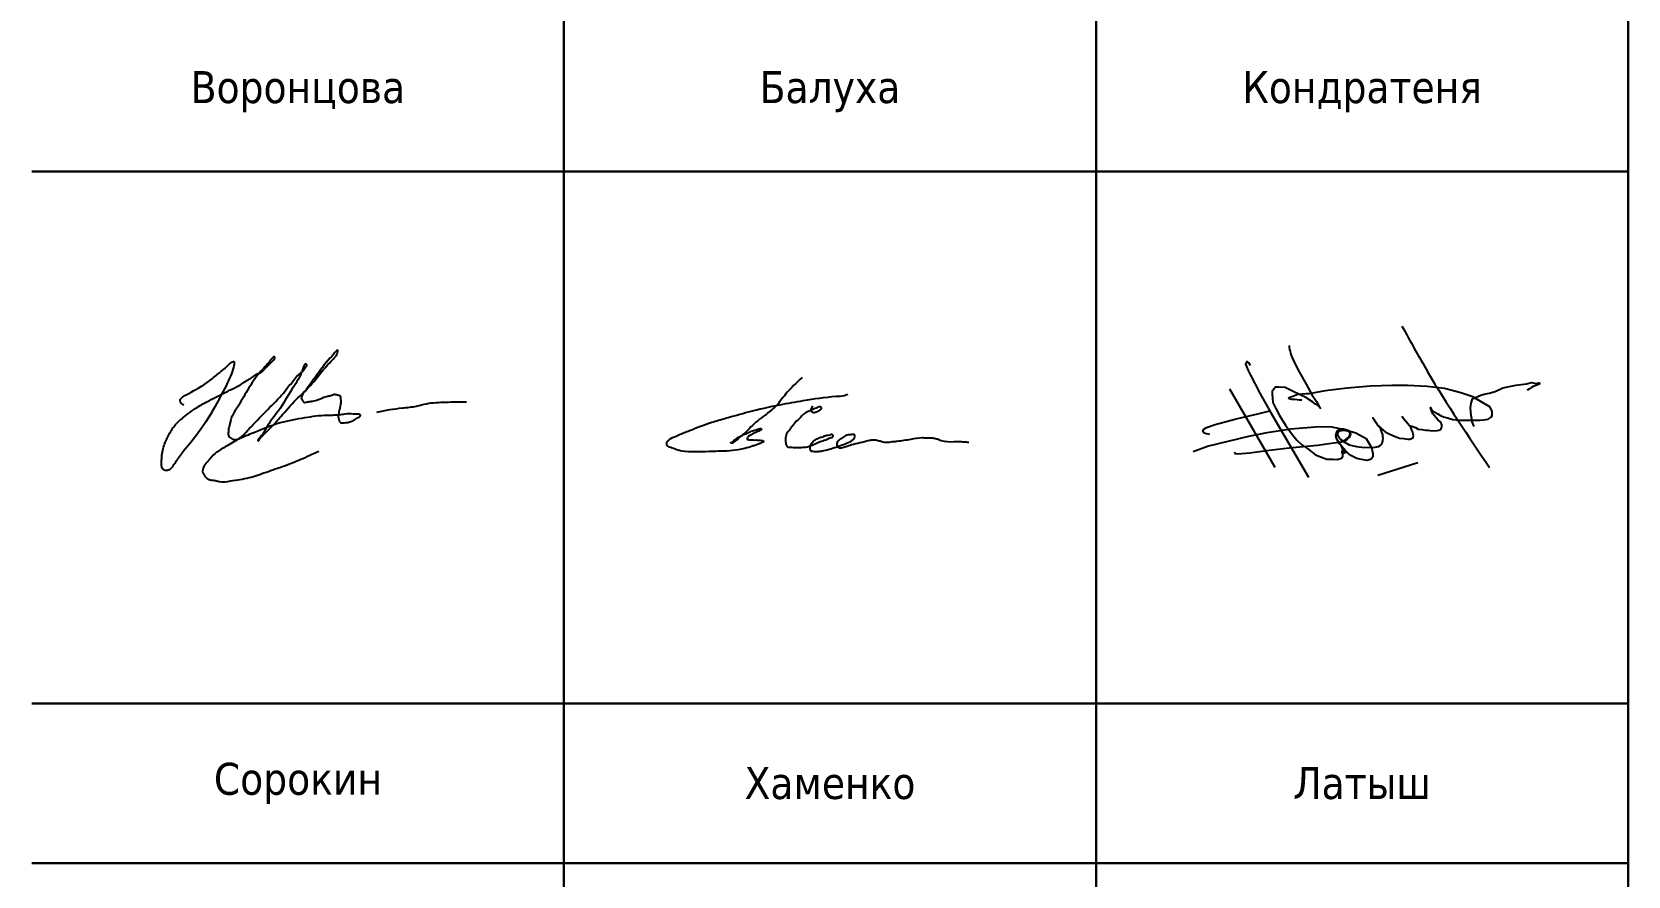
# Model space of a CAD drawing. Header units: millimetres. Extents: x 14 to 314, y 70 to 546.
# Drawn here: x 163.9 to 313.9, y 313.4 to 392.7 of the extents above; entities that cross this region are included whole.
import ezdxf

# ---------------------------------------------------------------- set-up
doc = ezdxf.new("R2010")
doc.units = ezdxf.units.MM
doc.layers.get('0').update_dxf_attribs({"lineweight": 30})
doc.layers.add('Подписи', color=143, linetype='Continuous', lineweight=25)
doc.styles.add('comments', font='tahoma.ttf')

# ---------------------------------------------------------------- blocks, each defined once
blk = doc.blocks.new('Baluha')
for points in [[(12.65800488170758, 6.512609373548386), (11.1014854192395, 4.956089911080312), (10.18073190941824, 3.824440259838155), (9.17594520047031, 2.989622049655608), (7.843756239451736, 1.872770629987102), (7.239978107006316, 1.268992497541689), (6.933749634094184, 1.035107214202469), (6.501554294644492, 0.6486942194303538), (6.262709474401149, 0.4668527694489484), (6.080732567625674, 0.3645669538343981), (5.989744114237922, 0.3645669538343981), (5.944249813200898, 0.3872971350820791), (5.989744114237922, 0.4213924069535864), (6.080732567625674, 0.4668527694489484), (6.171721021013397, 0.5236782225681367), (6.319577387869018, 0.6600593100541943), (6.444686529862949, 0.7623450392303539), (6.592542748032244, 0.86463085484489), (6.774519803494044, 0.9555515798355998), (6.979243935131208, 1.069202486073976), (7.183967918082047, 1.16012312462631), (7.434186350756235, 1.273774030864686), (7.673031022313253, 1.387424937103063), (8.093852898018426, 1.546536119398425), (8.30995049340008, 1.614726663141454), (8.491927400175555, 1.682917206884483), (8.69665153181272, 1.72837756937983), (8.787639985200471, 1.72837756937983), (8.833134286237495, 1.648821935012961), (8.776266521455952, 1.580631391269932), (8.594289465994152, 1.489710752717613), (8.378191870612469, 1.376059846479237), (8.207588427581513, 1.307869302736208), (7.945996531162805, 1.194218396497817), (7.775393088131821, 1.091932667321657), (7.61616325753171, 1.001011942330948), (7.536548416574803, 0.8987261267164115), (7.502427727968623, 0.7282497673588466), (7.604789793787191, 0.6827894048634846), (7.764019624387331, 0.6600593100541943), (7.945996531162805, 0.6600593100541943), (8.196214815150668, 0.6486942194303538), (8.435059635394012, 0.6486942194303538), (8.537421701212608, 0.6373291288065133), (8.719398756674408, 0.6259640381826728), (8.946869964486936, 0.5918687663111655), (9.00373772926848, 0.5691385850634845), (8.992364116837635, 0.4554876788251079), (8.799013597631316, 0.3759320444582386), (8.628410154600331, 0.2850113194675288), (8.298576880969236, 0.1713604996675286), (7.99149083219983, 0.05770959342915205), (7.274956520156096, -0.1354969471760938), (6.638037049069268, -0.271877948223775), (4.531252803395304, -0.422865479015428), (3.314281923375844, -0.4569607508869495), (2.597747462645785, -0.4569607508869495), (1.34279004933687, -0.3881016927397809), (0.8878476337118428, -0.2630857823159403), (0.4556522942621513, -0.1039745135822017), (0.205433861587963, -0.02441887921533237), (0.0007098786371528831, 0.1005970312085083), (-0.03341080996905532, 0.1346923030800156), (-0.05615803483074444, 0.2256130280707254), (-0.0675314985752351, 0.316533753061421), (-0.0675314985752351, 0.3847242968044498), (-0.01066373379369168, 0.4983752030428263), (0.04620403098785175, 0.5665656603474787), (0.1144454082002397, 0.6120260228428407), (0.1940603978434723, 0.6915816572096958), (0.8196062564994548, 1.021169198862623), (1.081198152918162, 1.134820105101014), (2.082071437555939, 1.543963281120796), (4.163433145161079, 2.316789270665041), (5.448645551079252, 2.691837174813315), (7.62099556338579, 3.294186891438343), (10.58400255288872, 3.96821148276463), (12.76772632631243, 4.354624477536746), (15.83214051799716, 4.754509411922413), (16.60554274350876, 4.845430136913109), (16.94674948088435, 4.947715866089283)], [(13.62424852441798, 3.85440170279017), (13.50966845647794, 3.625412267449903), (13.48675247262717, 3.442220736465359), (13.53258444032868, 3.339175473274565), (13.63570659068652, 3.270478659960162), (13.79611862632807, 3.247579751001481), (13.97944679450667, 3.304827109836552), (14.13985883014821, 3.350624927753898), (14.35756089975975, 3.488018640821082), (14.48359903396836, 3.591063817573513), (14.44922498384908, 3.728457530640696), (14.38047703229684, 3.76280589407871), (14.2658969643568, 3.76280589407871), (14.07111072990965, 3.70555853524364), (13.85340866029809, 3.602513358491223), (13.62424852441798, 3.510917549779762), (13.22321828662781, 3.316276564315885), (12.77635608113614, 3.075837674496285), (12.73052396474834, 3.030039770140547), (12.4784478450175, 2.732353521485877), (12.15762362504809, 2.457566181789872), (11.96283753928726, 2.274374650805342), (11.76805145352644, 2.011036852027061), (11.52743340006414, 1.679002153495986), (11.3211892480348, 1.427113809197053), (11.11494509600543, 0.9920339339135609), (11.09173233423208, 0.7126342424455459), (11.11464831808284, 0.3920489983938182), (11.13756430193358, 0.2546553717650113), (11.18339641832138, 0.1172617451362044), (11.2865184199929, 0.01421648194541092), (11.43547253805222, -0.02013196793099326), (11.58442665611157, -0.03158142241032635), (11.81358664330533, -0.04303087688965945), (12.04274677918544, -0.05448033136900676), (12.3062809651848, -0.05448033136900676), (12.60418920130347, -0.04303087688965945), (12.85626532103431, -0.03158142241032635), (14.01352391801701, 0.3462511804764716), (14.4718441897772, 0.540892165940349), (14.99891256177595, 0.7240836969248932), (15.27390466535753, 0.8614773235537001), (15.51452286750619, 0.9301741368681036), (15.54889691762547, 0.9759720412238266), (15.57181290147621, 1.056118309017577), (15.49160688365545, 1.13626466324969), (15.42285878341688, 1.159163572208371), (15.33119469932758, 1.147714117729038), (15.2509886815068, 1.113365667852648), (14.97599657792522, 1.067567849935287), (14.65517235795581, 0.9645225867444935), (14.46038627219501, 0.8958257734300901), (14.18539401992707, 0.8042299647186297), (13.87602786622621, 0.6439374291311424), (13.71561583058467, 0.5294427114610158), (13.60103576264463, 0.369150089435152), (13.48645569470459, 0.1974080129299409), (13.39479161061529, 0.03711539090407712), (13.38333354434674, -0.1002782357247298), (13.39479161061529, -0.2376718623535368), (13.45208164458531, -0.3292676710649971), (13.52082974482387, -0.3865150299000675), (13.6468677303461, -0.4094139388587479), (13.89894385007695, -0.4323129342557905), (14.18539401992707, -0.420863393338081), (14.52913422374722, -0.3750655754207344), (15.84680500505779, -0.00868242701326949), (16.98114761818975, 0.4034984528731655), (17.5196739077707, 0.7355331514042263), (17.58842200800926, 0.8385784145950197), (17.61133799186003, 0.9530731322651604), (17.61133799186003, 1.044668854538244), (17.57696394174074, 1.124815208770357), (17.46238387380068, 1.159163572208371), (17.3248878220099, 1.159163572208371), (17.13010173624907, 1.13626466324969), (16.86656755024968, 1.1019162133733), (16.66032354690667, 0.998870950182507), (16.48845344499661, 0.8958257734300901), (16.30512527681798, 0.7698816012806162), (16.1676292250272, 0.6668363380898228), (16.04159109081861, 0.5637910748990294), (15.93846908914709, 0.4149479937908751), (15.90409503902781, 0.2088574674092882), (15.93846908914709, 0.06001438630113398), (15.99575912311711, 0.00276702746606361), (16.76344554857819, 0.02566593642474402), (17.30197183815916, 0.2203069218886213), (18.09257424747095, 0.4034984528731655), (18.96927199160582, 0.6212833136548142), (19.18697406121738, 0.6556316770928277), (19.46196631348529, 0.6785306724898845), (19.67966838309685, 0.6441822226134946), (19.89737060139474, 0.5869348637784242), (20.06924070330483, 0.529687504943368), (20.24111065652856, 0.4838896870260072), (20.48172885867719, 0.4380917826702841), (20.71088899455729, 0.4380917826702841), (20.99733916440742, 0.4838896870260072), (21.24941528413827, 0.5067885959846876), (21.57023950410768, 0.5411369594227011), (22.88791028541824, 0.7357780313249549), (23.93364015540665, 0.8736818172520913), (24.32321247561462, 0.862232362772744), (24.52945647895764, 0.862232362772744), (24.792990664957, 0.8507829082934109), (24.99923481698637, 0.827883912896354), (25.1940209027472, 0.7935355494583405), (25.3773490709258, 0.7477376451026174), (25.56067709041808, 0.6561419228295335), (25.72108927474595, 0.5988945639944632), (26.91477587486541, 0.4959308986311157), (27.1324780931633, 0.507380353110463), (27.28143221122262, 0.507380353110463), (27.6251724150428, 0.4959308986311157), (27.85433240223655, 0.4844814441517826), (28.0491186366837, 0.4844814441517826), (28.18661468847448, 0.4615825351931022), (28.27827877256381, 0.4501329942753927), (28.31265267399674, 0.4501329942753927)]]:
    blk.add_spline(points, degree=3)
blk = doc.blocks.new('Vorontsova')
for points in [[(1.652196492139979, 6.079007042135459), (1.418993872211843, 6.243498000312485), (1.322969264006161, 6.47652677705409), (1.322969264006161, 6.572479819855516), (1.418993872211843, 6.723263214319616), (2.118601565467515, 7.189320864613819), (3.984222025306451, 8.313342347616071), (4.918268814043586, 9.05667904136618), (5.17890703631619, 9.276000351205823), (5.398391688543342, 9.467906436808676), (5.5081340979213, 9.550151915897203), (5.700183314332691, 9.728350437787128), (5.878514729571833, 9.892841395964126), (6.23517739352144, 10.13957783322965), (6.372355405243894, 10.16699296065548), (6.386073206416143, 10.01620956619141), (6.358637604071646, 9.810595916875627), (5.768772320193904, 8.206809219866244), (4.561606150093951, 5.917643562722958), (2.764361372859184, 3.143044021348857), (1.474888395725742, 1.552964888052372), (0.8005555950092571, 0.6026950113056841), (0.5124819369208922, 0.2051751795760595), (0.1832547087870751, -0.04156125768943753), (-0.1048189493013467, -0.05526882140236467), (-0.3654571715739507, 0.1503448279134147), (-0.4340461774351638, 0.4793267442674392), (-0.4340461774351638, 0.9179692671357884), (-0.2419969610237729, 2.137943792939467), (0.2244081123037915, 3.2345500517049), (0.8005555950092571, 4.166665352293307), (1.555034492953922, 4.893167003565964), (2.901652957150958, 5.871804918231589), (4.026512320217449, 6.502353623513841), (5.535470116106751, 7.269977965925221), (7.209965427257515, 8.149608644938098), (7.690088301757328, 8.464882997579195), (8.129057772740424, 8.739034562270547), (8.430849398529745, 8.958355775299253), (9.131252932414299, 9.33097708107286), (9.350737584641479, 9.60512864576421), (9.583940204569586, 9.81074229507999), (9.87201386265798, 10.09860142348424), (10.17380548844736, 10.42758333983829), (10.21495889196407, 10.59207429801529), (10.16008768727508, 10.646904552867), (10.11893428375839, 10.63319698915407), (10.0640630790694, 10.60578186172825), (10.02290967555268, 10.56465907377847), (9.899449465002505, 10.44129090355119), (9.83086062566997, 10.33163029703687), (9.693682613947544, 10.15343177514694), (8.637412256742238, 8.960872376769089), (7.512552727147039, 7.274840297482172), (6.565896885282683, 5.692628992670222), (6.250387458321057, 5.171740990713346), (6.072056209610622, 4.705683340419114), (5.989749402577161, 4.362993860352219), (5.921160396715948, 4.075134731947912), (5.866289192026954, 3.85581342210827), (5.852571390854735, 3.691322463931215), (5.825135788510238, 3.472001250902537), (5.825135788510238, 3.334925420151365), (6.030902806093906, 3.005943600608333), (6.468320229648441, 2.843824027428582), (7.106652191170724, 3.136893135625201), (7.641470749115967, 3.688552701744186), (8.452324772385566, 4.550520798007881), (9.746240735076185, 5.877951641083087), (11.17978334740653, 7.432720711394325), (11.50757543125505, 7.86370480793164), (11.88712413362774, 8.277449482520865), (12.24942062982566, 8.76015155446953), (12.69797815689731, 9.139417481973595), (13.12928347779416, 9.673837722955454), (13.21554450866785, 9.86347068670753), (13.11203127161943, 9.932428084066913), (13.04302228039185, 9.89794943379269), (12.97401345569295, 9.846231361570432), (12.90500463099406, 9.673837722955454), (12.85324801246983, 9.51868340947766), (12.69797815689731, 9.087699409751309), (11.80086293622543, 7.570635602924057), (10.52419917970948, 5.519151651925881), (9.558075300867358, 4.191720808850675), (9.040508949096846, 3.329752712587009), (8.88523909352432, 3.140119748834991), (8.798977896122011, 3.053922929527516), (8.695464659073622, 2.933247459945846), (8.626455834374724, 2.829811218690281), (8.609203628199992, 2.778093146467995), (8.643708040549456, 2.7436144961938), (8.712716865248353, 2.760853821330898), (8.76447348377252, 2.86428996577547), (8.833482308471446, 2.967726110220042), (9.057761155271606, 3.209077243005339), (10.006632827939, 4.157242061765487), (10.78298243885908, 5.019210158029182), (12.21491605094755, 6.605231362215818), (13.57784100486577, 7.949901530428122), (14.4059472343101, 8.949784518221577), (15.47558435020056, 10.19101854198931), (15.94139408344694, 10.67372061393795), (16.01040307467451, 10.75991743324539), (16.06215969319868, 10.91507174672324), (16.1139163117229, 11.25985892714212), (15.95864628962164, 11.15642278269755), (15.82062864022382, 10.98402914408263), (15.69986319700072, 10.81163550546768), (15.4238277316764, 10.51856639727109), (13.99189411958793, 8.691194157110147), (13.33630995189091, 7.811986638898361), (13.21554450866785, 7.622353675146371), (13.04302228039185, 7.398242061120101), (12.83599580629513, 7.139651603197706), (12.7497347754215, 6.915539892360471), (12.69797815689731, 6.708667603471355), (12.78423918777094, 6.570752711941623), (12.85324801246983, 6.467316470686058), (12.93950904334349, 6.363880326241485), (13.14653568396889, 6.363880326241485), (13.33630995189091, 6.398359073326674), (13.6641020357394, 6.45007714554896), (14.14716397516051, 6.553513289993532), (14.68198253310575, 6.777625000830739), (15.18229684523018, 6.932779217497625), (15.56184554760293, 7.018976036805043), (15.85513305257331, 7.105172856112517), (15.99315086849978, 7.070694109027357), (16.1139163117229, 7.053454783890231), (16.30369057964487, 6.984497386530848), (16.35544719816906, 6.881061145275311), (16.3899517770472, 6.691428181523293), (16.40720398322193, 6.398359073326674), (16.35544719816906, 6.001853723874547), (16.28643837347016, 5.708784615677928), (16.1829251364218, 5.191603796644131), (16.16567293024707, 4.950252663858805), (16.20017734259653, 4.864055941362324), (16.2519339611207, 4.605465483439957), (16.30369057964487, 4.519268664132483), (16.4417083955714, 4.433071844825008), (16.59697825114392, 4.433071844825008), (16.76950031289121, 4.433071844825008), (16.99377915969137, 4.450311266773099), (17.16630122143863, 4.484789917047294), (17.33882344971462, 4.53650798926958), (17.70111994591258, 4.708901627884501), (17.89089421383457, 4.829577194277135), (18.0461640694071, 4.933013338721707), (18.14967747298419, 4.967492085806896), (18.25319071003253, 5.139885724421845), (18.1151730606347, 5.226082446918326), (18.02891186323237, 5.243321868866417), (17.77012877061148, 5.226082446918326), (17.58035433616078, 5.243321868866417), (16.78675251906594, 5.243321868866417), (16.51071722027029, 5.191603796644131), (16.23468175494597, 5.157125049558942), (15.76887202169962, 5.139885724421845), (15.45833214402583, 5.105406977336656), (15.11328785400261, 5.105406977336656), (13.00851786804239, 4.881295266499421), (10.71218576210086, 4.410393388301827), (8.22786707376801, 3.479467894678777), (6.830437874029002, 2.893329581474603), (5.553774117513115, 2.152037051603571), (4.587650072142253, 1.531420088125174), (3.932066070973946, 0.8246062085283654), (3.535282980996783, 0.3037993341741867), (3.449021950123154, -0.2650995570819248), (3.621544011870412, -0.5581687620895082), (3.759561661268236, -0.7305623038934641), (3.966588301893637, -0.8684771954232247), (4.242623600689285, -0.9546740147306707), (4.656676715411436, -1.006392086952957), (4.967216593085254, -1.092588906260431), (6.054106081679123, -1.040870834038145), (7.796579571441356, -0.7305623038934641), (9.38378320563109, -0.2133814848596671), (11.10900448921859, 0.3899961534816327), (12.09238057423542, 0.7692620809856976), (12.8514779789808, 1.079570611130379), (13.69683641459983, 1.476075960582534), (14.33516837612214, 1.751905743642027)], [(19.80244045650426, 5.423441604688605), (21.01357717025641, 5.665488517999535), (22.20269329520849, 5.819518371924687), (23.52393328601855, 5.995552490696241), (24.47082193499725, 6.21559513916074), (26.2544959558966, 6.369624993085864), (28.2363559421118, 6.391629257932323)]]:
    blk.add_spline(points, degree=3)
blk = doc.blocks.new('Kondratenya')
for points in [[(5.289183447113146, 8.138229226888726), (5.148714577919236, 8.419072134990785), (5.148714577919236, 8.419072134990785), (4.97477891145013, 8.519493938848385), (4.97477891145013, 8.519493938848385), (4.837812074115732, 8.282260417633097), (5.073077258417356, 7.695361189856371), (5.31079421944105, 7.252493152824186), (6.175221276099421, 5.545830407556792), (7.16931143214191, 3.774358259427714), (10.75715080613116, -2.329565653800699)], [(9.347700301549878, 8.606076394745529), (9.88048698053666, 7.567495523727786), (10.51983130223738, 6.395763078792598), (11.10589641893529, 5.357182207774855), (11.50548661999835, 4.771316255603082), (11.77187957584573, 4.291971238210422), (11.87843721855984, 4.158819664292793), (11.77187957584573, 4.265340599071749), (11.6919615356332, 4.34523143530383), (11.58540466021088, 4.425122271535912), (11.4255685797857, 4.531643746906823), (11.13253602143675, 4.744685616464565), (10.49319169973603, 5.144139797625158), (9.321060699048417, 5.703375651250056), (8.548519899423866, 6.07619973386393), (7.935815180224608, 6.129460471549478), (7.642782621875654, 6.129460471549478), (7.482946541450474, 5.943048159946471), (7.349750063526699, 5.703375651250056), (7.349750063526699, 5.463703142553655), (7.37638966602816, 5.11750969907844), (7.403028501237827, 4.691425419371001), (7.669422224377115, 4.105558926607415), (8.042372822938603, 3.439802138203561), (8.601799104426789, 2.534372300511478), (9.161224618623237, 1.762094577328824), (9.667372462400294, 1.12296788747183), (10.12024110117443, 0.696883067172422), (10.70630621787234, 0.3240595251505169), (11.39892897728424, -0.2351763284745516), (11.98499486127395, -0.4482187386241065), (12.46450233525775, -0.6612611487738036), (13.07720705445706, -0.6612611487738036), (13.4501584203104, -0.6878912473205077), (13.84974785408156, -0.5547396734030485), (13.97106205186083, -0.3564597473912414), (13.97106205186083, -0.188742726140589), (13.97106205186083, 0.1731727521296591), (13.9622320583245, 0.3673717497412241), (13.82977908611309, 0.676323815881787), (13.59136312229896, 0.8705222729013826), (13.46774014362376, 1.126511467504073), (13.36177791931294, 1.408982097875864), (13.37060791284927, 1.664970751886756), (13.51189164588874, 1.973923358619288), (13.57370313522637, 2.106331078055462), (13.84743907318563, 2.203430576861237), (14.14766652633728, 2.176949141092294), (14.35959174225076, 2.071022316833094), (14.52736545589914, 1.99157746893448), (14.65981842811067, 1.788551686461304), (14.58917694523677, 1.514908381543265), (14.49204471446228, 1.338364034839017), (14.3507609814227, 1.170647554180178), (14.18298726777425, 1.047066619605616), (14.02404354766213, 1.038239294152035), (13.77679759031179, 1.205956315402688), (13.65317461163659, 1.338364034839017), (13.52955163296133, 1.514908381543265), (13.51189164588874, 1.717934164016427), (13.53838162649765, 1.903305295582285), (13.64434461810026, 2.018059445295222), (13.74147684887481, 2.026886230157004), (14.02404354766213, 2.071022316833094), (14.21830800921117, 2.053368206517746), (14.52736545589914, 2.009232119841641), (14.70396993037565, 1.744415599785214), (14.70396993037565, 1.691452728247498), (14.62449768667369, 1.453118184551968), (14.43023322512465, 1.285401163301145), (14.25362875064815, 1.152992903273017), (14.05936428909911, 1.073548055374388)], [(14.04170353473467, 1.020584643244717), (14.58034695170045, 0.7028052516505596), (15.27793332148661, 0.5350882303999072), (15.78125522972368, 0.4821253588621914), (16.4611816124372, 0.4379892721861012), (17.00865425564751, 0.4732980334086108), (17.34420245023614, 0.5350882303999072), (17.5031461703482, 0.6498423801128439), (17.60027840112275, 0.7204599025578915), (17.6709198839967, 0.8440408371324395), (17.71507138626168, 0.9411397953462597), (17.7415613668706, 1.055893404467227), (17.75039212769866, 1.170647554180178), (17.76805211477125, 1.294228488754882), (17.7415613668706, 1.46194496941358), (17.72390137979801, 1.629661990664232), (17.6267691490234, 1.982750684072869), (17.51197616388453, 2.256393988990922), (17.40601393957371, 2.415283684787994), (17.24707021946153, 2.591827490900258), (16.79672903973403, 3.245040924995877), (17.33537168940808, 2.46824655632571), (17.72390137979801, 2.097504293193836), (17.96231657632029, 1.929787271943184), (18.20956253367069, 1.806206337368465), (18.73054519627209, 1.532563032450426), (19.30450858738305, 1.32953724997725), (19.70186827130925, 1.285401163301145), (19.90496272639461, 1.250092402078792), (20.08156720087112, 1.241265076625211), (20.28964751779165, 1.224806215043927), (20.48735251557787, 1.323625336745621), (20.52442191492838, 1.335977862106262), (20.58620501447092, 1.41009193308652), (20.62327441382143, 1.545967549686523), (20.59856148092115, 1.694196232238994), (20.56149131427884, 1.879481409689774), (20.47499604912764, 2.077119112501194), (20.36378708378442, 2.361223411653683), (20.1042989864556, 2.682384746296279), (19.96837708821204, 2.83061288825678), (19.80774148977628, 2.978841030217438), (19.68417605798288, 3.164126748260188), (19.56061062618943, 3.324707415581486), (20.24022088469917, 2.521804078974981), (20.56149131427884, 2.422984957273286), (20.82097941160765, 2.31181385080275), (21.0681102751945, 2.175938234202889), (21.38938070477411, 2.138880658120812), (21.74772130099598, 2.077119112501194), (21.99485216458294, 2.064766587140554), (22.15548776301858, 2.040062077011072), (22.47675819259825, 2.00300504152095), (22.87216818817063, 2.040062077011072), (22.99573361996408, 2.077119112501194), (23.14401275194956, 2.138880658120812), (23.20579508420042, 2.225347254461852), (23.2922911166433, 2.348870886292872), (23.2922911166433, 2.583565624594584), (23.18108215130007, 2.83061288825678), (22.93395052042143, 3.01589806570756), (22.56325422504113, 3.460583032181333), (22.42733232679757, 3.596459189373164), (22.31612259416255, 3.855858437804187), (22.26669672836186, 4.02879163048614), (22.21727086256124, 4.201724823168234), (22.27905319481204, 4.078201191337058), (22.4149750930556, 3.892915473294309), (22.6373937910339, 3.781744366823943), (22.89688112107092, 3.596459189373164), (23.15636921839973, 3.448231047412506), (23.45292671507906, 3.324707415581486), (23.80350768976524, 3.224012980510892), (24.31689339668344, 3.068494415923951), (24.64359318273358, 3.052942667583636), (24.90806484002223, 3.021839170902993), (25.43700738730786, 3.006287422562679), (25.82593530211949, 3.021839170902993), (26.54156377027311, 3.006287422562679), (26.85270671595578, 3.021839170902993), (27.21052095003262, 3.037390919243322), (27.64612092053005, 3.115150201536864), (27.91059181052697, 3.301772262804448), (28.0039343873151, 3.441739079051231), (28.01949199497432, 3.814983201586543), (27.94170625855361, 3.986053514513955), (27.78613478571225, 4.28153889534768), (27.21052095003262, 4.623679521202519), (26.19930714385549, 5.199097453345885), (25.07228829471234, 5.590626556966654), (23.53590164565037, 6.006064960003201), (21.89876805434807, 6.182311981151727), (20.05723791384912, 6.259252807279211), (18.58381752821867, 6.284430875930084), (16.58056683874008, 6.208751250750836), (14.38809970017979, 6.032345295578025), (12.32061518128762, 5.76769906197616), (11.47686203372223, 5.604041345449119), (10.80941488413998, 5.490740306815781), (10.51976838431335, 5.490740306815781), (9.751575059782397, 5.427794864892533), (9.424147881146837, 5.289315217016366), (9.084127910200095, 5.176013637791073), (8.88263479301105, 5.075301363187265), (8.895228352614026, 5.037533989914905), (9.021161646768633, 5.024945225885361), (9.147094940923296, 4.999767157234501), (9.424147881146837, 4.987177852613002), (9.688608029059196, 4.949411019932597), (9.915288265454251, 4.924232410689754), (10.05381511921195, 4.924232410689754), (10.12937494224639, 4.936821715311098)], [(26.30931376301595, 2.406700706881963), (26.12962861213629, 2.855760683760224), (26.09112437720069, 3.150857379003867), (26.05262090955688, 3.445954074247666), (26.01411667462128, 3.805202271986929), (25.98844769619211, 4.190110746369569), (26.03978642034224, 4.613509906012823), (26.15529759056545, 5.0240791976303), (26.51466789232484, 5.165212611239312), (26.95104666395542, 5.370496986752144), (27.27191273077926, 5.473139174508574), (27.72112522433264, 5.550121085621939), (28.28584965540097, 5.716914775874159), (29.01742551542611, 6.050502156378414), (30.24955182586314, 6.294277757743842), (31.2506542612702, 6.422580762735279), (31.71270201132995, 6.550883227134889), (32.13624552645416, 6.461071447996062), (32.39293837991318, 6.525222950491852), (32.48278057170722, 6.461071447996062), (32.36726940148401, 6.371259668857064), (32.27742644239822, 6.345598851622057), (32.05923705658302, 6.230126255248052), (31.86671741648871, 6.165974752752419), (31.71270201132995, 6.076162973613421), (31.50734711472927, 5.960690377239587), (31.35333170957051, 5.87087805750879), (31.2891584962058, 5.832387372247993)], [(3.331333410879438, 5.963034924394478), (7.59123392594671, -1.41532920289086)], [(1.486167074745424, 1.666829847497851), (1.162539524889212, 1.723921219524968), (0.9531333278130205, 1.800043048894238), (0.8389112077411482, 1.95228670763295), (0.9150595435530136, 2.161621738398622), (1.162539524889212, 2.313865397137334), (1.981127037417764, 2.599322257272277), (3.960967655398974, 3.132175062857698), (5.997919333416121, 3.6269664131665), (7.121097887316807, 3.893392815959288)], [(-0.07486114908340369, 0.08730188808409878), (1.276760877669346, 0.5820937789847136), (3.218527711390436, 1.05785521254316), (5.141257269335654, 1.514586188759139), (6.873617905980666, 1.857134420921199), (9.100938505297961, 2.199682653083258), (11.76610800725172, 2.40901768384893), (12.92736111270432, 2.389987226506619), (13.55557970393272, 2.256774025110374), (14.3551307079772, 2.085499909029352), (15.19275549628173, 1.819073506236563), (16.16363814585048, 1.286220700651157), (16.39208161870255, 0.905611553804448), (16.67763538429881, 0.4488805775884686), (16.81089401285476, -0.103002685339419), (16.79185673707889, -0.4265204601589971), (16.63956160003875, -0.6548859482671503), (16.25882299014648, -0.7690686923210563), (15.74482575169827, -0.6929468629517856), (15.287939573286, -0.5977945762400338), (14.73586855057761, -0.3123377161050911), (14.3551307079772, 0.01118005871465755), (14.10764995934926, 0.1253628027687341), (13.89824376227318, 0.08730188808409878), (13.87920725378899, -0.06494177065461315), (14.18379829516107, -0.06494177065461315), (14.22187207942113, 0.1253628027687341), (14.05053966660512, 0.3537282908767168), (13.86016997801312, 0.5630633216423888), (13.59365348819273, 0.9246420111467728), (13.40328379960073, 1.229129328624197), (13.32713623108066, 1.571677560786256), (13.44135758386079, 1.971317164975275), (13.72691134945705, 2.199682653083258), (14.03150239082913, 2.199682653083258), (14.46935206075733, 2.066469451687027), (14.6977947663176, 1.781012591551928), (14.50742584501739, 1.419433902047544), (14.29801964794126, 1.267190243308832), (14.10764995934926, 1.076885669885485), (13.84113346952893, 0.9627029258314082), (13.13676730978045, 0.8675506391198127), (11.61381287021158, 0.63918515101183), (8.948642600966025, 0.3727587482190415), (6.81650684594473, 0.1443932601110447), (5.255478622115845, -0.08397222799693793), (4.094226283955038, -0.1791245147086897), (3.84674630261884, -0.1600940573663792), (3.827709026842967, 0.01118005871465755)], [(17.28144412287077, -2.153108342395456), (21.03759047827936, -0.9547457989135495)]]:
    blk.add_lwpolyline(points)
blk.add_arc((13.16504587120357, 10.5197117936132), 4.27014374909721, 186.3947610515131, 206.6246085741452)
blk.add_spline([(19.54053136820789, 11.85721403818214), (21.95201196393015, 7.561524685976892), (27.77127618084336, -1.437531683873942)], degree=3)

msp = doc.modelspace()

# ---------------------------------------------------------------- linework, layer by layer
for p, q in [((213.8819473605926, 394.5795383758086), (213.8819473605926, 329.5795383758086)), ((213.8819473605926, 394.5795383758086), (213.8819473605926, 329.5795383758086)), ((263.8819473605927, 394.5795383758086), (263.8819473605927, 329.5795383758086)), ((263.8819473605927, 394.5795383758086), (263.8819473605927, 329.5795383758086)), ((313.8819473605927, 394.5795383758086), (313.8819473605927, 329.5795383758086)), ((163.8819473605926, 379.5795383758086), (213.8819473605926, 379.5795383758086)), ((213.8819473605926, 379.5795383758086), (263.8819473605927, 379.5795383758086)), ((263.8819473605927, 379.5795383758086), (313.8819473605927, 379.5795383758086)), ((163.8819473605926, 329.5795383758086), (213.8819473605926, 329.5795383758087)), ((163.8819473605926, 329.5795383758086), (213.8819473605926, 329.5795383758086)), ((213.8819473605926, 329.5795383758086), (263.8819473605927, 329.5795383758087)), ((213.8819473605926, 329.5795383758086), (213.8819473605926, 264.5795383758086)), ((213.8819473605926, 329.5795383758086), (263.8819473605926, 329.5795383758086)), ((213.8819473605926, 329.5795383758086), (213.8819473605926, 264.5795383758086)), ((263.8819473605927, 329.5795383758086), (313.8819473605927, 329.5795383758087)), ((263.8819473605926, 329.5795383758086), (263.8819473605926, 264.5795383758086)), ((263.8819473605926, 329.5795383758086), (313.8819473605926, 329.5795383758086)), ((263.8819473605926, 329.5795383758086), (263.8819473605926, 264.5795383758086)), ((313.8819473605926, 329.5795383758086), (313.8819473605926, 264.5795383758086)), ((163.8819473605926, 314.5795383758086), (213.8819473605926, 314.5795383758086)), ((213.8819473605926, 314.5795383758086), (263.8819473605926, 314.5795383758086)), ((263.8819473605926, 314.5795383758086), (313.8819473605926, 314.5795383758086))]:
    msp.add_line(p, q)

# ---------------------------------------------------------------- block references
at = {"layer": 'Подписи'}
for name, p in [('Kondratenya', (273.0954741939541, 353.1914668000734)), ('Vorontsova', (176.50073042859, 351.5363499966606)), ('Baluha', (223.6069658205743, 353.6943975491959))]:
    msp.add_blockref(name, p, dxfattribs=at)

# ---------------------------------------------------------------- texts
at = {"char_height": 3, "width": 50, "attachment_point": 5, "style": 'comments'}
for s, insert in [('{\\fTahoma|b0|i0|c204|p34;Воронцова}', (188.8819473605927, 387.0795383758086)), ('{\\fTahoma|b0|i0|c204|p34;Балуха}', (238.8819473605927, 387.0795383758086)), ('{\\fTahoma|b0|i0|c204|p34;Кондратеня}', (288.8819473605927, 387.0795383758086)), ('Сорокин', (188.8819473605927, 322.0795383758086)), ('Хаменко', (238.8819473605927, 322.0795383758086)), ('Латыш', (288.8819473605927, 322.0795383758086))]:
    msp.add_mtext(s, dxfattribs=dict(at, insert=insert))

doc.saveas('drawing.dxf')
